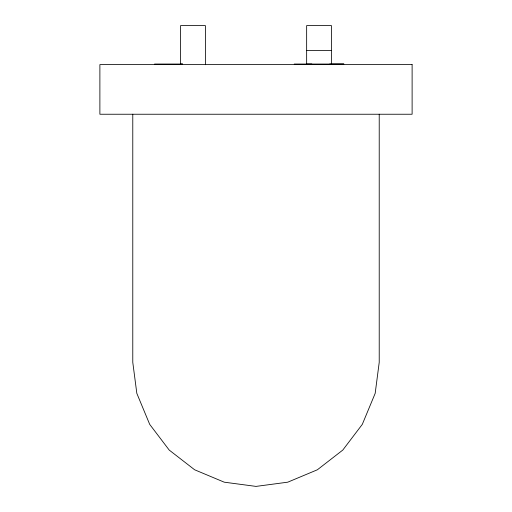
<?xml version="1.0" encoding="UTF-8"?>
<svg xmlns="http://www.w3.org/2000/svg" width="512" height="512" viewBox="0 0 512 512"><rect width="100%" height="100%" fill="white"/><g stroke="black" fill="none" stroke-linecap="round" stroke-linejoin="round"><path stroke-width="0.77" d="M331.424 64.045L331.456 25.6L306.65 25.6L306.65 64.045L311.827 64.045M306.65 50.413L331.456 50.413M329.702 64.045L343.827 64.045L294.208 64.045M154.547 64.045L182.528 64.045L180.576 64.045L180.576 25.6L205.389 25.6L205.389 64.73M379.219 114.24L379.219 362.349L375.181 393.357L362.298 424.371L342.79 450.067L317.37 469.779L287.77 482.176L256 486.4L224.23 482.176L194.63 469.779L169.21 450.067L149.702 424.371L136.826 393.357L132.781 362.349L132.781 114.24M412.115 64.614L99.885 64.614L99.885 114.24L412.115 114.24L412.115 64.614"/></g></svg>
